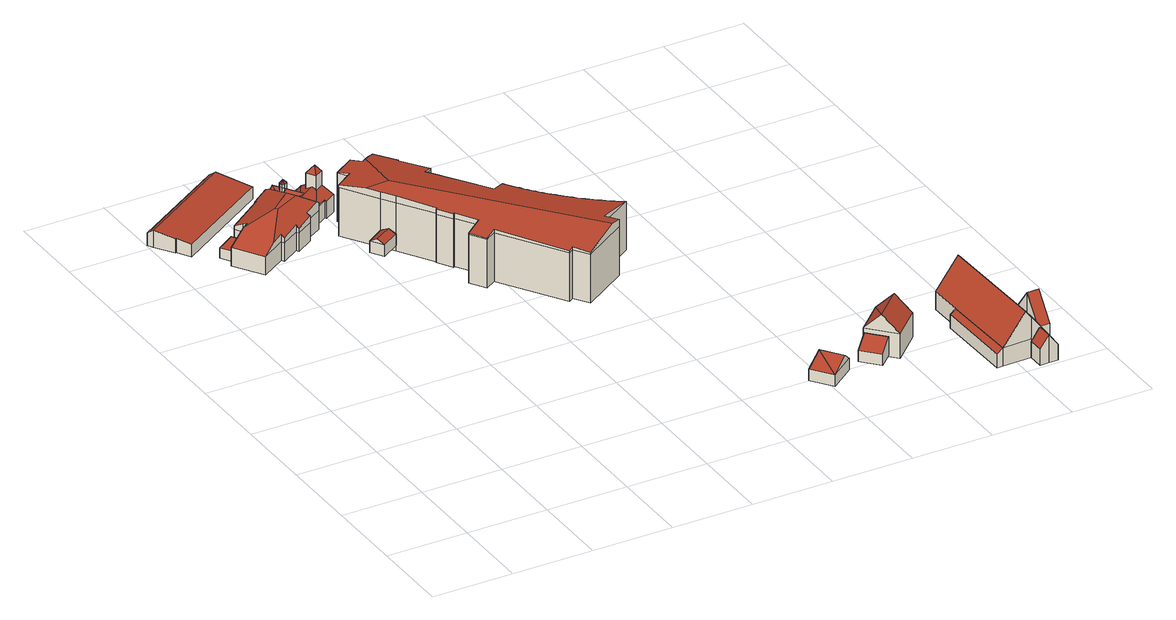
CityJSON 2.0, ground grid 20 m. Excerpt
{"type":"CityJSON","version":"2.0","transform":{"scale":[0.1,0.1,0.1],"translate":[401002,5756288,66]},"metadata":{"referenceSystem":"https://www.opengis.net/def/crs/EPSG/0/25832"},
"CityObjects":{
"building1":{"type":"Building","attributes":{"Gemeindeschluessel":"05515000","Geometrietyp2DReferenz":"3000","function":"31001_2500","roofType":"1000","measuredHeight":2.64},"geometry":[{"type":"Solid","lod":"2","boundaries":[[[[0,1,2,3]],[[4,5,1,0]],[[6,7,5,4]],[[3,2,7,6]],[[4,0,3,6]],[[1,5,7,2]]]],"semantics":{"surfaces":[{"type":"WallSurface"},{"type":"RoofSurface"},{"type":"GroundSurface"}],"values":[[0,0,0,0,1,2]]}}]},
"building2":{"type":"Building","attributes":{"Gemeindeschluessel":"05515000","Geometrietyp2DReferenz":"3000","function":"31001_2460","roofType":"3100","measuredHeight":4.29},"geometry":[{"type":"Solid","lod":"2","boundaries":[[[[8,9,10,11]],[[12,13,9,8]],[[14,15,13,12]],[[16,17,15,14]],[[18,19,17,16]],[[20,21,19,18]],[[22,23,21,20]],[[11,10,23,22]],[[16,14,12,18]],[[8,11,22,20,18,12]],[[9,13,15,17,19,21,23,10]]]],"semantics":{"surfaces":[{"type":"WallSurface"},{"type":"RoofSurface"},{"type":"GroundSurface"}],"values":[[0,0,0,0,0,0,0,0,1,1,2]]}}]},
"building3":{"type":"Building","attributes":{"Gemeindeschluessel":"05515000","Geometrietyp2DReferenz":"3000","function":"31001_1000","roofType":"5000","measuredHeight":9.67},"address":[{"country":"Germany","locality":"Münster","thoroughfareNumber":"402","thoroughfareName":"Dingbängerweg"}],"geometry":[{"type":"Solid","lod":"2","boundaries":[[[[24,25,26,27]],[[28,29,25,24]],[[30,31,29,28]],[[32,33,31,30]],[[34,35,33,32]],[[36,37,35,34]],[[38,39,37,36]],[[40,41,39,38]],[[42,43,41,40]],[[44,7,43,42]],[[45,46,7,44]],[[47,48,46,45]],[[49,50,48,47]],[[51,52,50,49]],[[53,54,52,51]],[[27,26,54,53]],[[55,56,57,58,59,60]],[[61,58,57,62,63,64,65,66,67,68]],[[69,70,40,38,63,62]],[[71,72,73,74,70,69,56,55,75,76]],[[57,56,69,62]],[[76,75,51,49]],[[75,55,60,53,51]],[[70,74,42,40]],[[74,73,44,42]],[[73,72,45,44]],[[72,71,47,45]],[[71,76,49,47]],[[68,67,30,28]],[[67,66,32,30]],[[66,65,34,32]],[[65,64,36,34]],[[64,63,38,36]],[[61,68,28,24]],[[59,58,61,24,27]],[[60,59,27,53]],[[25,29,31,33,35,37,39,41,43,7,46,48,50,52,54,26]]]],"semantics":{"surfaces":[{"type":"WallSurface"},{"type":"RoofSurface"},{"type":"GroundSurface"}],"values":[[0,0,0,0,0,0,0,0,0,0,0,0,0,0,0,0,1,1,1,1,1,0,0,0,0,0,0,0,0,0,0,0,0,0,0,0,2]]}}]},
"building4":{"type":"Building","attributes":{"Gemeindeschluessel":"05515000","Geometrietyp2DReferenz":"3000","function":"31001_3043"},"children":["building4-1","building4-2","building4-3","building4-4"]},
"building4-1":{"type":"BuildingPart","attributes":{"roofType":"5000","measuredHeight":6.41},"parents":["building4"],"geometry":[{"type":"Solid","lod":"2","boundaries":[[[[77,78,79,80]],[[81,82,78,77]],[[83,84,82,81]],[[85,80,83]],[[85,83,81]],[[81,86,85]],[[85,86,80]],[[86,77,80]],[[81,77,86]],[[79,78,82,84]],[[80,79,84,83]]]],"semantics":{"surfaces":[{"type":"WallSurface"},{"type":"RoofSurface"},{"type":"GroundSurface"},{"type":"ClosureSurface"}],"values":[[0,0,0,1,1,1,1,1,0,2,3]]}}]},
"building4-2":{"type":"BuildingPart","attributes":{"roofType":"3100","measuredHeight":6.55},"parents":["building4"],"geometry":[{"type":"Solid","lod":"2","boundaries":[[[[87,88,84,83]],[[89,90,88,87]],[[91,92,90,89]],[[93,94,92,91]],[[95,96,94,93]],[[80,79,96,95]],[[97,87,98]],[[83,80,98,87]],[[99,91,89,97,100]],[[101,100,97,98]],[[99,100,101,95,93]],[[101,98,80,95]],[[99,93,91]],[[97,89,87]],[[88,90,92,94,96,79,84]],[[83,84,79,80]]]],"semantics":{"surfaces":[{"type":"WallSurface"},{"type":"RoofSurface"},{"type":"GroundSurface"},{"type":"ClosureSurface"}],"values":[[0,0,0,0,0,0,1,1,1,1,0,0,0,0,2,3]]}}]},
"building4-3":{"type":"BuildingPart","attributes":{"roofType":"4000","measuredHeight":11.36},"parents":["building4"],"geometry":[{"type":"Solid","lod":"2","boundaries":[[[[102,103,104,105]],[[106,107,103,102]],[[108,109,107,106]],[[105,104,109,108]],[[105,110,102]],[[102,110,106]],[[106,110,108]],[[108,110,105]],[[103,107,109,104]]]],"semantics":{"surfaces":[{"type":"WallSurface"},{"type":"RoofSurface"},{"type":"GroundSurface"}],"values":[[0,0,0,0,1,1,1,1,2]]}}]},
"building4-4":{"type":"BuildingPart","attributes":{"roofType":"4000","measuredHeight":8.5},"parents":["building4"],"geometry":[{"type":"Solid","lod":"2","boundaries":[[[[111,112,113,114]],[[115,116,112,111]],[[117,118,116,115]],[[119,120,118,117]],[[121,122,120,119]],[[123,124,122,121]],[[125,126,124,123]],[[114,113,126,125]],[[114,127,111]],[[111,127,115]],[[115,127,117]],[[117,127,119]],[[119,127,121]],[[121,127,123]],[[123,127,125]],[[125,127,114]],[[112,116,118,120,122,124,126,113]]]],"semantics":{"surfaces":[{"type":"WallSurface"},{"type":"RoofSurface"},{"type":"GroundSurface"}],"values":[[0,0,0,0,0,0,0,0,1,1,1,1,1,1,1,1,2]]}}]},
"building5":{"type":"Building","attributes":{"Gemeindeschluessel":"05515000","Geometrietyp2DReferenz":"3000","function":"51009_1610","roofType":"3100","measuredHeight":3.9},"geometry":[{"type":"Solid","lod":"2","boundaries":[[[[128,129,130,131]],[[132,133,129,128]],[[134,135,133,132]],[[131,130,135,134]],[[128,136,132]],[[134,137,131]],[[131,137,136,128]],[[132,136,137,134]],[[129,133,135,130]]]],"semantics":{"surfaces":[{"type":"WallSurface"},{"type":"RoofSurface"},{"type":"GroundSurface"}],"values":[[0,0,0,0,0,0,1,1,2]]}}]},
"building6":{"type":"Building","attributes":{"name":"Haus Hohenfeld","Gemeindeschluessel":"05515000","Geometrietyp2DReferenz":"3000","function":"31001_2000","roofType":"5000","measuredHeight":14.64},"address":[{"country":"Germany","locality":"Münster","thoroughfareNumber":"400","thoroughfareName":"Dingbängerweg"}],"geometry":[{"type":"Solid","lod":"2","boundaries":[[[[138,139,140,141]],[[142,143,139,138]],[[144,145,143,142]],[[146,147,145,144]],[[148,149,147,146]],[[150,151,149,148]],[[152,153,151,150]],[[154,155,153,152]],[[156,157,155,154]],[[158,159,157,156]],[[160,161,159,158]],[[162,163,161,160]],[[164,165,163,162]],[[166,167,165,164]],[[168,169,167,166]],[[170,171,169,168]],[[172,173,171,170]],[[174,175,173,172]],[[176,177,175,174]],[[178,179,177,176]],[[180,181,179,178]],[[182,183,181,180]],[[184,185,183,182]],[[186,187,185,184]],[[188,189,187,186]],[[190,191,189,188]],[[192,193,191,190]],[[194,195,193,192]],[[196,197,195,194]],[[198,199,197,196]],[[200,201,199,198]],[[202,203,201,200]],[[204,205,203,202]],[[206,207,205,204]],[[208,209,207,206]],[[210,211,209,208]],[[212,213,211,210]],[[214,215,213,212]],[[216,217,215,214]],[[218,219,217,216]],[[220,221,219,218]],[[222,223,221,220]],[[224,225,223,222]],[[226,227,225,224]],[[228,229,227,226]],[[230,231,229,228]],[[232,233,231,230]],[[234,235,233,232]],[[236,237,235,234]],[[238,239,237,236]],[[240,241,239,238]],[[242,243,241,240]],[[244,245,243,242]],[[246,247,245,244]],[[248,249,247,246]],[[250,251,249,248]],[[252,253,251,250]],[[254,255,253,252]],[[256,257,255,254]],[[258,259,257,256]],[[260,261,259,258]],[[262,263,261,260]],[[264,265,263,262]],[[141,140,265,264]],[[266,267,268,269,270,271,272,273]],[[274,275,276,277,278,279,280,281,271,270,282,283,284,285,286,287]],[[288,289,290,291,292,293,294,295,296,297,298,272,271,281,299,300,200,198,301,302,303,304,305,306,307,308,309,310,311,312,313,314,315,316,317,318,319,320,321,322,323,324,325,326,327,328,329,330,331]],[[331,330,141,264]],[[330,329,138,141]],[[329,328,142,138]],[[327,326,146,144]],[[328,327,144,142]],[[326,325,148,146]],[[325,324,150,148]],[[324,323,152,150]],[[323,322,154,152]],[[322,321,156,154]],[[321,320,158,156]],[[320,319,160,158]],[[319,318,162,160]],[[318,317,164,162]],[[317,316,166,164]],[[316,315,168,166]],[[315,314,170,168]],[[314,313,172,170]],[[313,312,174,172]],[[312,311,176,174]],[[311,310,178,176]],[[310,309,180,178]],[[309,308,182,180]],[[308,307,184,182]],[[307,306,186,184]],[[306,305,188,186]],[[305,304,190,188]],[[304,303,192,190]],[[303,302,194,192]],[[302,301,196,194]],[[301,198,196]],[[300,299,204,202]],[[300,202,200]],[[299,281,280,206,204]],[[298,297,244,242]],[[273,272,298,242,240]],[[297,296,246,244]],[[296,295,248,246]],[[295,294,250,248]],[[294,293,252,250]],[[293,292,254,252]],[[292,291,256,254]],[[291,290,258,256]],[[290,289,260,258]],[[289,288,262,260]],[[288,331,264,262]],[[286,285,224,222]],[[287,286,222,220]],[[285,284,226,224]],[[284,283,228,226]],[[283,282,230,228]],[[282,270,269,232,230]],[[280,279,208,206]],[[279,278,210,208]],[[278,277,212,210]],[[277,276,214,212]],[[276,275,216,214]],[[275,274,218,216]],[[274,287,220,218]],[[269,268,234,232]],[[268,267,236,234]],[[267,266,238,236]],[[266,273,240,238]],[[139,143,145,147,149,151,153,155,157,159,161,163,165,167,169,171,173,175,177,179,181,183,185,187,189,191,193,195,197,199,201,203,205,207,209,211,213,215,217,219,221,223,225,227,229,231,233,235,237,239,241,243,245,247,249,251,253,255,257,259,261,263,265,140]]]],"semantics":{"surfaces":[{"type":"WallSurface"},{"type":"RoofSurface"},{"type":"GroundSurface"}],"values":[[0,0,0,0,0,0,0,0,0,0,0,0,0,0,0,0,0,0,0,0,0,0,0,0,0,0,0,0,0,0,0,0,0,0,0,0,0,0,0,0,0,0,0,0,0,0,0,0,0,0,0,0,0,0,0,0,0,0,0,0,0,0,0,0,1,1,1,0,0,0,0,0,0,0,0,0,0,0,0,0,0,0,0,0,0,0,0,0,0,0,0,0,0,0,0,0,0,0,0,0,0,0,0,0,0,0,0,0,0,0,0,0,0,0,0,0,0,0,0,0,0,0,0,0,0,0,0,0,0,0,2]]}}]},
"building7":{"type":"Building","attributes":{"Gemeindeschluessel":"05515000","Geometrietyp2DReferenz":"3000","function":"31001_2700","roofType":"3100","measuredHeight":4.85},"geometry":[{"type":"Solid","lod":"2","boundaries":[[[[332,333,334,335]],[[336,337,333,332]],[[338,339,337,336]],[[335,334,339,338]],[[332,340,336]],[[338,341,335]],[[335,341,340]],[[340,332,335]],[[341,338,336]],[[336,340,341]],[[333,337,339,334]]]],"semantics":{"surfaces":[{"type":"WallSurface"},{"type":"RoofSurface"},{"type":"GroundSurface"}],"values":[[0,0,0,0,0,0,1,1,1,1,2]]}}]},
"building8":{"type":"Building","attributes":{"Gemeindeschluessel":"05515000","Geometrietyp2DReferenz":"3000","function":"31001_2700","roofType":"2100","measuredHeight":4.64},"geometry":[{"type":"Solid","lod":"2","boundaries":[[[[342,343,344,345]],[[346,347,343,342]],[[348,349,347,346]],[[345,344,349,348]],[[346,342,345,348]],[[343,347,349,344]]]],"semantics":{"surfaces":[{"type":"WallSurface"},{"type":"RoofSurface"},{"type":"GroundSurface"}],"values":[[0,0,0,0,1,2]]}}]},
"building9":{"type":"Building","attributes":{"Gemeindeschluessel":"05515000","Geometrietyp2DReferenz":"3000","function":"31001_1000","roofType":"5000","measuredHeight":10.32},"address":[{"country":"Germany","locality":"Münster","thoroughfareNumber":"390","thoroughfareName":"Dingbängerweg"}],"geometry":[{"type":"Solid","lod":"2","boundaries":[[[[350,351,352,353]],[[354,355,351,350]],[[356,357,355,354]],[[353,352,357,356]],[[354,358,359,356]],[[359,358,350]],[[350,353,359]],[[350,358,354]],[[356,359,353]],[[351,355,357,352]]]],"semantics":{"surfaces":[{"type":"WallSurface"},{"type":"RoofSurface"},{"type":"GroundSurface"}],"values":[[0,0,0,0,1,1,1,0,0,2]]}}]},
"building10":{"type":"Building","attributes":{"Gemeindeschluessel":"05515000","Geometrietyp2DReferenz":"3000","function":"31001_1000"},"address":[{"country":"Germany","locality":"Münster","thoroughfareNumber":"388","thoroughfareName":"Dingbängerweg"},{"country":"Germany","locality":"Münster","thoroughfareNumber":"388a","thoroughfareName":"Dingbängerweg"},{"country":"Germany","locality":"Münster","thoroughfareNumber":"388b","thoroughfareName":"Dingbängerweg"}],"children":["building10-1","building10-2","building10-3","building10-4"]},
"building10-1":{"type":"BuildingPart","attributes":{"roofType":"3100","measuredHeight":7.05},"parents":["building10"],"geometry":[{"type":"Solid","lod":"2","boundaries":[[[[360,361,362,363]],[[364,365,361,360]],[[366,367,365,364]],[[368,369,367,366]],[[360,363,370,371,372,364]],[[373,368,366,364,372]],[[374,362,361,365,367,369,375]],[[374,375,376,371,370]],[[376,372,371]],[[374,370,363,362]],[[368,373,376,375,369]],[[373,372,376]]]],"semantics":{"surfaces":[{"type":"WallSurface"},{"type":"RoofSurface"},{"type":"GroundSurface"},{"type":"ClosureSurface"}],"values":[[0,0,0,0,1,1,2,3,3,3,3,3]]}}]},
"building10-2":{"type":"BuildingPart","attributes":{"roofType":"5000","measuredHeight":12.07},"parents":["building10"],"geometry":[{"type":"Solid","lod":"2","boundaries":[[[[377,378,379,380]],[[381,378,377]],[[382,383,384,369,368,385]],[[386,387,388,389,390]],[[380,379,387,386]],[[391,392,393,394,377,395,380,396,397,398]],[[396,386,390,382,397]],[[395,377,380]],[[398,397,382,385]],[[396,380,386]],[[378,399,362,374,375,369,384,388,387,379]],[[377,394,381]],[[363,400,392,391,370]],[[374,362,363,370]],[[399,393,392,400,363,362]],[[378,381,394,393,399]],[[373,385,368]],[[391,371,370]],[[374,370,371,376,375]],[[369,375,376,373,368]],[[383,382,390,389]],[[388,384,383,389]],[[373,372,371,391,398,385]],[[371,372,376]],[[372,373,376]]]],"semantics":{"surfaces":[{"type":"WallSurface"},{"type":"RoofSurface"},{"type":"GroundSurface"},{"type":"ClosureSurface"}],"values":[[0,0,0,0,0,1,1,0,0,0,2,0,0,3,3,3,0,0,3,3,0,3,0,3,3]]}}]},
"building10-3":{"type":"BuildingPart","attributes":{"roofType":"3100","measuredHeight":10.61},"parents":["building10"],"geometry":[{"type":"Solid","lod":"2","boundaries":[[[[401,402,378,381]],[[403,404,402,401]],[[405,406,404,403]],[[400,362,406,405]],[[363,362,400]],[[401,381,394,407,403]],[[392,400,405,403,407]],[[399,378,402,404,406,362]],[[392,407,393]],[[362,363,400,392,393,399]],[[393,407,394]],[[393,394,381,378,399]]]],"semantics":{"surfaces":[{"type":"WallSurface"},{"type":"RoofSurface"},{"type":"GroundSurface"},{"type":"ClosureSurface"}],"values":[[0,0,0,0,0,1,1,2,0,3,0,3]]}}]},
"building10-4":{"type":"BuildingPart","attributes":{"roofType":"2100","measuredHeight":4.48},"parents":["building10"],"geometry":[{"type":"Solid","lod":"2","boundaries":[[[[389,388,408,409]],[[410,411,384,383]],[[409,408,411,410]],[[383,389,409,410]],[[388,384,411,408]],[[384,388,389,383]]]],"semantics":{"surfaces":[{"type":"WallSurface"},{"type":"RoofSurface"},{"type":"GroundSurface"},{"type":"ClosureSurface"}],"values":[[0,0,0,1,2,3]]}}]}
},
"vertices":[
[108,1279,34],[108,1279,8],[124,1254,8],[124,1254,34],[154,1308,34],[154,1308,8],[170,1284,34],[170,1284,8],
[39,1351,40],[39,1351,4],[41,1352,4],[41,1352,40],[10,1396,47],[10,1396,4],[2,1410,35],[2,1410,4],[241,1560,35],[241,1560,4],[250,1547,47],[250,1547,4],[299,1469,35],[299,1469,4],[61,1320,35],[61,1320,4],
[311,1252,54],[311,1252,8],[356,1280,8],[356,1280,54],[315,1245,54],[315,1245,8],[273,1219,54],[273,1219,8],[269,1225,54],[269,1225,8],[224,1197,54],[224,1197,8],[220,1204,54],[220,1204,8],[159,1166,54],[159,1166,8],[114,1238,54],[114,1238,8],[175,1276,54],[175,1276,8],[170,1284,54],[158,1302,54],[158,1302,8],[243,1355,54],[243,1355,8],[241,1358,54],[241,1358,8],[283,1385,54],[283,1385,8],[349,1289,54],[349,1289,8],[288,1378,80],[291,1309,104],[305,1288,104],[350,1276,81],[356,1280,76],[349,1289,76],[311,1252,77],[243,1258,103],[191,1186,70],[220,1204,73],[224,1197,67],[269,1225,72],[273,1219,66],[315,1245,71],[239,1264,103],[159,1265,76],[243,1355,73],[158,1302,63],[170,1284,73],[175,1276,77],[283,1385,76],[241,1358,71],
[284,1385,52],[284,1385,8],[307,1351,8],[307,1351,52],[332,1415,52],[332,1415,8],[354,1381,52],[354,1381,8],[353,1333,72],[308,1400,72],
[379,1397,52],[379,1397,8],[422,1329,52],[422,1329,8],[394,1311,52],[394,1311,8],[391,1315,52],[391,1315,8],[350,1289,52],[350,1289,8],[400,1363,73],[330,1318,73],[391,1315,54],[359,1295,54],[350,1289,54],
[385,1341,103],[385,1341,8],[406,1354,8],[406,1354,103],[371,1363,103],[371,1363,8],[392,1376,103],[392,1376,8],[390,1358,121],
[329,1373,85],[329,1373,8],[331,1379,8],[331,1379,85],[323,1370,85],[323,1370,8],[317,1371,85],[317,1371,8],[314,1376,85],[314,1376,8],[315,1382,85],[315,1382,8],[321,1386,85],[321,1386,8],[328,1385,85],[328,1385,8],[322,1378,93],
[442,1157,44],[442,1157,15],[398,1129,15],[398,1129,44],[462,1126,44],[462,1126,15],[418,1098,44],[418,1098,15],[452,1141,54],[408,1113,54],
[706,1063,123],[706,1063,1],[701,1071,1],[701,1071,123],[711,1055,123],[711,1055,1],[717,1047,123],[717,1047,1],[722,1039,123],[722,1039,1],[727,1031,123],[727,1031,1],[733,1024,123],[733,1024,1],[738,1017,123],[738,1017,1],[744,1010,123],[744,1010,1],[749,1003,123],[749,1003,1],[755,996,123],[755,996,1],[762,989,123],[762,989,1],[768,982,123],[768,982,1],[775,975,123],[775,975,1],[782,968,123],[782,968,1],[783,967,123],[783,967,1],[788,962,123],[788,962,1],[795,956,123],[795,956,1],[803,949,123],[803,949,1],[810,943,123],[810,943,1],[817,937,123],[817,937,1],[824,931,123],[824,931,1],[832,926,123],[832,926,1],[839,921,123],[839,921,1],[846,916,123],[846,916,1],[854,911,123],[854,911,1],[861,906,123],[861,906,1],[869,901,123],[869,901,1],[878,896,123],[878,896,1],[886,891,123],[886,891,1],[895,886,123],[895,886,1],[900,883,123],[900,883,1],[813,827,123],[813,827,1],[833,796,123],[833,796,1],[720,724,123],[720,724,1],[696,761,123],[696,761,1],[684,753,123],[684,753,1],[584,908,123],[584,908,1],[557,891,123],[557,891,1],[533,930,123],[533,930,1],[572,955,123],[572,955,1],[539,1006,123],[539,1006,1],[537,1004,123],[537,1004,1],[514,1040,123],[514,1040,1],[516,1042,123],[516,1042,1],[462,1126,123],[462,1126,1],[442,1157,123],[442,1157,1],[386,1245,123],[386,1245,1],[431,1274,123],[431,1274,1],[414,1300,123],[414,1300,1],[464,1332,123],[464,1332,1],[481,1306,123],[481,1306,1],[498,1317,123],[498,1317,1],[500,1318,123],[500,1318,1],[499,1319,123],[499,1319,1],[521,1332,123],[521,1332,1],[555,1279,123],[555,1279,1],[554,1277,123],[554,1277,1],[597,1210,123],[597,1210,1],[576,1197,123],[576,1197,1],[667,1055,123],[667,1055,1],[700,1076,123],[700,1076,1],[701,1074,123],[701,1074,1],[700,1073,123],[700,1073,1],[464,1332,125],[414,1300,124],[431,1274,130],[386,1245,129],[422,1187,141],[475,1180,148],[491,1312,130],[481,1306,130],[572,955,135],[533,930,127],[557,891,126],[584,908,132],[684,753,128],[696,761,130],[720,724,129],[807,779,148],[442,1157,140],[462,1126,140],[516,1042,137],[514,1040,137],[537,1004,136],[539,1006,137],[701,1074,128],[700,1076,128],[667,1055,135],[576,1197,132],[597,1210,127],[554,1277,125],[555,1279,125],[521,1332,124],[499,1319,128],[500,1318,128],[498,1317,129],[833,796,142],[813,827,141],[886,891,124],[878,896,124],[869,901,125],[861,906,125],[854,911,126],[846,916,126],[839,921,127],[832,926,127],[824,931,128],[817,937,128],[810,943,128],[803,949,129],[795,956,129],[788,962,129],[783,967,129],[782,968,129],[775,975,130],[768,982,130],[762,989,130],[755,996,130],[749,1003,130],[744,1010,130],[738,1017,130],[733,1024,130],[727,1031,130],[722,1039,130],[717,1047,129],[711,1055,129],[706,1063,129],[701,1071,129],[700,1073,129],
[957,180,44],[957,180,15],[995,130,15],[995,130,44],[1019,226,44],[1019,226,15],[1056,177,44],[1056,177,15],[1002,214,63],[1039,164,63],
[1133,165,38],[1133,165,10],[1166,196,10],[1166,196,57],[1095,206,38],[1095,206,10],[1128,237,57],[1128,237,10],
[1194,304,68],[1194,304,7],[1126,239,7],[1126,239,68],[1252,242,68],[1252,242,7],[1183,177,68],[1183,177,7],[1223,273,110],[1155,208,110],
[1482,8,42],[1482,8,2],[1480,90,2],[1480,90,43],[1460,8,72],[1460,8,2],[1437,7,42],[1437,7,2],[1437,47,42],[1437,47,2],[1481,49,43],[1477,48,48],[1459,48,72],[1442,47,48],[1481,49,2],[1459,48,2],[1459,48,48],
[1477,185,48],[1477,185,2],[1473,332,2],[1473,332,48],[1477,185,44],[1366,45,48],[1366,45,47],[1366,45,2],[1437,47,48],[1358,328,48],[1358,328,2],[1360,243,2],[1360,243,47],[1360,243,48],[1481,49,48],[1480,93,48],[1478,137,48],[1477,182,48],[1477,185,49],[1415,330,122],[1423,47,122],[1437,47,105],[1478,137,2],[1480,90,44],
[1506,185,44],[1506,185,2],[1508,138,108],[1508,138,2],[1509,91,44],[1509,91,2],[1478,137,108],
[1346,243,2],[1346,243,36],[1351,45,36],[1351,45,2]
]}
